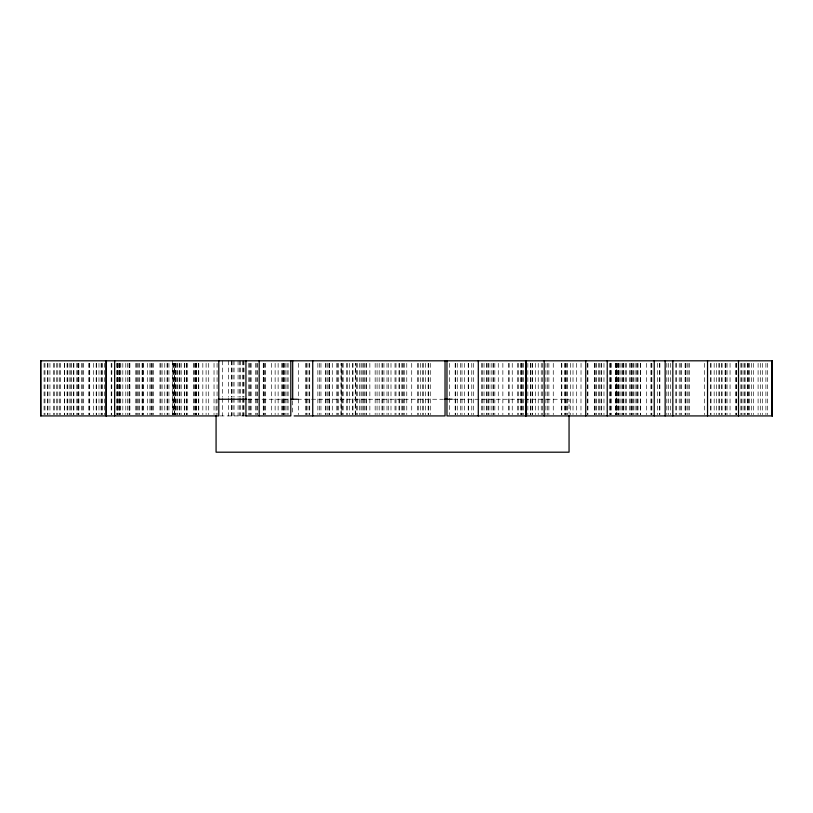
<?xml version="1.0" encoding="UTF-8"?>
<svg xmlns="http://www.w3.org/2000/svg" width="813" height="813" viewBox="0 0 813 813"><rect width="100%" height="100%" fill="white"/><g stroke="black" fill="none" stroke-linecap="round" stroke-linejoin="round"><path stroke-width="0.61" stroke-dasharray="4.07 3.05" d="M247.823 399.244L289.723 399.244M297.345 399.244L443.359 399.244M453.512 399.244L569.059 399.244L569.059 414.366M220.018 415.921L244.398 415.921M767.35 363.32L767.35 414.671M765.897 363.32L765.897 414.671M762.543 363.32L762.543 414.671M760.348 363.32L760.348 414.671M758.102 363.32L758.102 414.671M753.417 363.32L753.417 414.671M751.568 363.32L751.568 414.671M749.657 363.32L749.657 414.671M748.539 363.32L748.539 414.671M747.909 363.32L747.909 414.671M747.543 363.32L747.543 414.671M745.125 363.32L745.125 414.671M744.657 363.32L744.657 414.671M743.021 363.32L743.021 414.671M741.446 363.32L741.446 414.671M740.867 363.32L740.867 414.671M736.588 363.32L736.588 414.671M736.273 363.32L736.273 414.671M735.694 363.32L735.694 414.671M730.054 363.32L730.054 414.671M727.066 363.32L727.066 414.671M725.907 363.32L725.907 414.671M725.582 363.32L725.582 414.671M725.105 363.32L725.105 414.671M722.086 363.32L722.086 414.671M721.426 363.32L721.426 414.671M719.505 363.32L719.505 414.671M718.865 363.32L718.865 414.671M716.456 363.32L716.456 414.671M714.17 363.32L714.17 414.671M711.04 363.32L711.009 414.671M710.501 363.32L710.501 414.671M704.617 363.32L704.698 414.671M689.363 363.32L689.363 414.671M688.093 363.32L688.093 414.671M687.015 363.32L687.015 414.671M685.481 363.32L685.481 414.671M685.389 363.32L685.389 414.671M685.095 363.32L685.095 414.671M681.121 363.32L681.121 414.671M680.979 363.32L680.959 414.671M679.231 363.32L679.231 414.671M676.253 363.32L676.253 414.671M675.867 363.32L675.867 414.671M670.461 363.32L670.461 414.671M668.499 363.32L668.499 414.671M666.843 363.32L666.843 414.671M659.882 363.32L659.882 414.671M659.465 363.32L659.465 414.671M657.29 363.32L657.321 414.671M651.874 363.32L651.874 414.671M651.477 363.32L651.477 414.671M650.928 363.32L650.928 414.671M646.365 363.32L646.365 414.671M640.512 363.32L640.512 414.671M640.41 363.32L640.41 414.671M637.92 363.32L637.92 414.671M637.799 363.32L637.799 414.671M636.467 363.32L636.467 414.671M635.095 363.32L635.095 414.671M633.297 363.32L633.297 414.671M632.87 363.32L632.768 414.671M631.803 363.32L631.803 414.671M631.681 363.32L631.681 414.671M630.797 363.32L630.797 414.671M629.496 363.32L629.496 414.671M626.671 363.32L626.671 414.671M625.4 363.32L625.4 414.671M623.825 363.32L623.825 414.671M623.662 363.32L623.662 414.671M622.717 363.32L622.717 414.671M621.945 363.32L621.945 414.671M620.075 363.32L620.075 414.671M618.927 363.32L618.917 414.671M618.226 363.32L618.317 414.671M618.104 363.32L618.144 414.671M617.362 363.32L617.341 414.671M616.64 363.32L616.64 414.671M616.488 363.32L616.488 414.671L616.295 363.32M616.274 363.32L616.203 414.671M615.604 363.32L615.604 414.671M615.278 363.32L615.441 414.671M611.274 363.32L611.274 414.671M610.614 363.32L610.614 414.671M610.085 363.32L610.085 414.671M609.913 363.32L609.913 414.671M603.968 363.32L603.968 414.671M601.701 363.32L601.701 414.671M601.031 363.32L601.031 414.671M599.486 363.32L599.486 414.671M598.673 363.32L598.673 414.671M596.61 363.32L596.61 414.671M595.787 363.32L595.787 414.671M594.669 363.32L594.669 414.671M594.313 363.32L594.313 414.671M587.921 363.32L587.921 414.671M587.423 363.32L587.423 414.671M581.041 363.32L580.97 414.671M576.326 363.32L576.326 414.671M573.013 363.32L573.013 414.671M570.675 363.32L570.675 414.671M567.403 363.32L567.403 414.671M566.793 363.32L566.793 414.671M565.818 363.32L565.818 414.671M565.228 363.32L565.228 414.671M564.405 363.32L564.405 414.671M561.824 363.32L561.824 414.671M561.641 363.32L561.641 414.671M553.257 363.32L553.257 414.671M548.877 363.32L548.877 414.671M547.373 363.32L547.373 414.671M545.899 363.32L545.869 414.671M542.312 363.32L542.312 414.671M541.245 363.32L541.245 414.671M538.226 363.32L538.226 414.671M535.686 363.32L535.686 414.671M532.424 363.32L532.424 414.671M532.078 363.32L532.078 414.671M530.574 363.32L530.574 414.671M530.361 363.32L530.361 414.671M527.861 363.32L527.861 414.671M523.399 363.32L523.399 414.671M522.637 363.32L522.637 414.671M521.428 363.32L521.428 414.671M521.265 363.32L521.265 414.671M520.615 363.32L520.615 414.671M518.45 363.32L518.45 414.671M517.495 363.32L517.495 414.671M512.241 363.32L512.241 414.671M509.09 363.32L509.09 414.671M508.765 363.32L508.765 414.671M502.861 363.32L502.861 414.671M498.267 363.32L498.267 414.671M494.832 363.32L494.832 414.671M493.643 363.32L493.643 414.671M493.013 363.32L493.013 414.671M491.143 363.32L491.143 414.671M488.948 363.32L488.948 414.671M488.176 363.32L488.176 414.671M487.017 363.32L487.017 414.671M486.672 363.32L486.672 414.671M484.03 363.32L484.03 414.671M482.434 363.32L482.434 414.671M481.448 363.32L481.448 414.671M473.654 363.32L473.654 414.671M471.774 363.32L471.774 414.671M468.644 363.32L468.644 414.671M468.217 363.32L468.217 414.671M464.579 363.32L464.579 414.671M461.997 363.32L461.997 414.671M460.321 363.32L460.321 414.671M457.262 363.32L457.262 414.671M455.636 363.32L455.636 414.671M455.178 363.32L455.178 414.671M449.498 363.32L449.498 397.13M449.498 398.39L449.498 414.671M430.27 363.32L430.27 414.671M428.583 363.32L428.583 414.671M428.146 363.32L428.146 414.671M425.341 363.32L425.341 414.671M423.695 363.32L423.634 414.671M422.364 363.32L422.364 414.671M420.595 363.32L420.595 414.671M418.278 363.32L418.278 414.671M417.557 363.32L417.557 414.671M411.724 363.32L411.724 414.671M406.774 363.32L406.774 414.671M404.081 363.32L404.081 414.671M403.888 363.32L403.888 414.671M402.394 363.32L402.394 414.671M401.846 363.32L401.846 414.671M399.224 363.32L399.224 414.671M399.071 363.32L399.071 414.671M395.992 363.32L395.992 414.671M395.016 363.32L395.016 414.671M390.992 363.32L390.992 414.671M388.289 363.32L388.289 414.671M386.988 363.32L386.988 414.671M383.949 363.32L383.949 414.671M382.73 363.32L382.73 414.671M381.968 363.32L381.968 414.671M379.173 363.32L379.173 414.671M377.09 363.32L377.059 414.671M375.169 363.32L375.169 414.671M369.854 363.32L369.854 414.671M366.185 363.32L366.185 414.671M366.114 363.32L366.114 414.671M364.559 363.32L364.559 414.671M363.37 363.32L363.37 414.671M362.131 363.32L362.131 414.671M361.053 363.32L361.053 414.671M359.488 363.32L359.427 414.671M357.212 363.32L357.212 414.671M356.755 363.32L356.755 414.671M352.984 363.32L352.984 414.671M352.517 363.32L352.517 414.671M349.529 363.32L349.529 414.671M347.7 363.32L347.7 414.671M346.348 363.32L346.348 414.671M343.147 363.32L343.147 414.671M342.588 363.32L342.588 414.671M341.521 363.32L341.521 414.671M338.452 363.32L338.452 414.671M337.476 363.32L337.476 414.671M336.806 363.32L336.806 414.671M332.283 363.32L332.283 414.671M329.397 363.32L329.397 414.671M329.275 363.32L329.275 414.671M329.021 363.32L329.021 414.671M327.781 363.32L327.781 414.671M326.003 363.32L326.003 414.671M325.434 363.32L325.434 414.671M320.952 363.32L320.952 414.671M319.672 363.32L319.672 414.671M317.863 363.32L317.863 414.671M309.733 363.32L309.723 414.671M309.052 363.32L309.052 414.671M306.979 363.32L306.979 414.671M306.786 363.32L306.786 414.671M305.688 363.32L305.708 414.671M298.351 363.32L298.351 414.671M292.69 400.89L292.69 414.671M288.097 363.32L288.097 414.671M286.999 363.32L286.999 414.671M285.129 363.32L285.129 414.671M284.154 363.32L284.154 414.671M283.808 363.32L283.808 414.671M283.178 363.32L283.178 414.671M282.335 363.32L282.335 414.671M281.796 363.32L281.796 414.671M278.127 363.32L278.127 414.671M275.129 363.32L275.129 414.671M271.329 363.32L271.329 414.671M265.241 363.32L265.241 414.671M264.875 363.32L264.875 414.671M263.91 363.32L263.91 414.671M263.686 363.32L263.686 414.671M263.249 363.32L263.249 414.671M257.558 363.32L257.558 414.671M256.817 363.32L256.817 414.671M255.312 363.32L255.312 414.671M251.014 363.32L251.014 414.671M250.821 363.32L250.821 414.671M249.713 363.32L249.713 414.671M248.788 363.32L248.788 414.671M243.849 360.809L243.849 397.13M243.849 398.39L243.849 415.921M243.829 360.809L243.829 397.13M243.829 398.39L243.829 415.921M242.365 360.809L242.365 397.13M242.365 398.39L242.365 415.921M240.658 360.809L240.658 397.13M240.658 398.39L240.658 415.921M239.317 360.809L239.317 397.13M239.317 398.39L239.317 415.921M238.067 360.809L238.067 397.13M238.067 398.39L238.067 415.921M234.053 360.809L234.053 397.13M234.053 398.39L234.053 415.921M232.914 360.809L232.914 397.13M232.914 398.39L232.914 415.921M231.583 360.809L231.583 397.13M231.583 398.39L231.583 415.921M231.42 360.809L231.42 397.13M231.42 398.39L231.42 415.921M228.412 360.809L228.412 397.13M228.412 398.39L228.412 415.921M222.457 360.809L222.457 397.13M222.457 398.39L222.457 415.921M217.071 363.32L217.071 414.671M216.075 399.244L216.075 414.366M214.032 363.32L214.032 414.671M208.717 363.32L208.717 414.671M206.096 363.32L206.096 414.671M202.823 363.32L202.823 414.671M198.779 363.32L198.779 414.671M198.362 363.32L198.362 414.671M196.553 363.32L196.553 414.671M196.014 363.32L196.014 414.671M195.903 363.32L195.903 414.671M195.14 363.32L195.14 414.671M194.033 363.32L194.033 414.671M193.86 363.32L193.86 414.671M187.712 363.32L187.712 414.671M186.573 363.32L186.573 414.671M186.228 363.32L186.228 414.671M184.561 363.32L184.561 414.671M184.277 363.32L184.277 414.671M181.197 363.32L181.197 414.671M179.917 363.32L179.917 414.671M179.541 363.32L179.541 414.671M177.823 363.32L177.823 414.671M177.031 363.32L177.031 414.671M175.943 363.32L175.943 414.671M175.334 363.32L175.334 414.671M174.998 363.32L174.998 414.671M173.901 363.32L173.972 414.671M173.697 363.32L173.697 414.671M172.803 363.32L172.803 414.671M172.386 360.809L172.386 414.671M168.921 363.32L168.921 414.671M167.254 363.32L167.254 414.671M167.102 363.32L167.102 414.671M164.775 363.32L164.775 414.671M162.092 363.32L162.092 414.671M160.862 363.32L160.862 414.671M159.988 363.32L159.988 414.671M153.372 363.32L153.372 414.671M152.498 363.32L152.498 414.671M151.594 363.32L151.594 414.671M151.005 363.32L151.005 414.671M149.897 363.32L149.897 414.671M147.57 363.32L147.57 414.671M143.281 363.32L143.281 414.671M142.946 363.32L142.915 414.671M142.732 363.32L142.732 414.671M142.082 363.32L142.082 414.671M139.226 363.32L139.226 414.671M138.86 363.32L138.86 414.671M137.478 363.32L137.478 414.671M136.178 363.32L136.178 414.671M135.913 363.32L135.913 414.671M129.897 363.32L129.897 414.671M129.521 363.32L129.521 414.671M129.328 363.32L129.328 414.671M129.013 363.32L129.054 414.671M127.448 363.32L127.448 414.671M125.781 363.32L125.781 414.671M122.824 363.32L122.824 414.671M120.791 363.32L120.7 414.671M119.867 363.32L119.867 414.671M119.755 363.32L119.755 414.671M119.552 363.32L119.552 414.671M118.119 363.32L118.119 414.671M117.946 363.32L117.946 414.671M117.651 363.32L117.651 414.671M117.428 363.32L117.479 414.671M116.432 363.32L116.432 414.671M111.859 363.32L111.727 414.671M111.198 363.32L111.198 414.671M104.481 363.32L104.481 414.671M102.651 363.32L102.651 414.671M101.757 363.32L101.757 414.671M101.086 363.32L101.086 414.671M98.983 363.32L98.983 414.671M96.635 363.32L96.635 414.671M96.168 363.32L96.168 414.671M93.343 363.32L93.343 414.671M89.725 363.32L89.725 414.671M89.247 363.32L89.247 414.671M88.83 363.32L88.83 414.671M83.454 363.32L83.454 414.671M82.743 363.32L82.743 414.671M81.605 363.32L81.605 414.671M78.891 363.32L78.891 414.671M78.698 363.32L78.597 414.671M78.495 363.32L78.495 414.671M77.631 363.32L77.631 414.671M76.798 363.32L76.798 414.671M73.881 363.32L73.881 414.671M73.607 363.32L73.607 414.671M71.138 363.32L71.138 414.671M70.914 363.32L70.914 414.671M69.156 363.32L69.156 414.671M67.296 363.32L67.296 414.671M67.073 363.32L67.073 414.671M64.705 363.32L64.705 414.671M64.42 363.32L64.42 414.671M60.69 363.32L60.69 414.671M59.451 363.32L59.451 414.671M57.794 363.32L57.794 414.671M56.737 363.32L56.737 414.671M54.288 363.32L54.288 414.671M53.516 363.32L53.516 414.671M49.928 363.32L49.928 414.671M47.957 363.32L47.957 414.671M47.581 363.32L47.601 414.671M44.979 363.32L44.979 414.671M44.085 363.32L44.085 414.671M355.311 414.671L355.311 363.32L355.251 414.671M341.125 414.671L341.125 363.32L341.043 414.671M174.429 414.671L174.429 363.32L174.389 414.671"/><path stroke-width="1.22" d="M218.616 399.244L246.552 399.244M290.993 399.244L297.345 399.244M444.63 399.244L452.241 399.244M245.831 415.921L290.8 415.921L290.8 360.809M294.113 415.921L445.036 415.921L445.036 360.809M772.208 360.809L772.279 415.921M771.964 360.809L772.086 415.921M738.509 360.809L738.509 415.921M707.534 360.809L707.534 415.921M672.829 360.809L672.829 415.921M665.146 360.809L665.146 415.921M654.231 360.809L654.231 415.921M607.23 360.809L607.23 415.921M585.736 360.809L585.736 415.921M569.059 415.626L569.059 452.191L216.075 452.191L216.075 415.626M544.202 360.809L544.202 415.921M526.153 360.809L526.153 415.921M525.726 360.809L525.726 415.921M478.288 360.809L478.288 415.921M446.967 360.809L446.967 415.921L772.33 415.921L772.299 360.809L40.66 360.809L40.66 415.921L218.799 415.921L218.799 360.809M312.731 360.809L312.731 415.921M292.69 360.809L292.69 399.64M259.195 360.809L259.195 415.921M245.943 360.809L245.943 415.921M114.653 360.809L114.653 415.921M106.29 360.809L106.29 415.921M106.066 360.809L106.066 415.921M40.782 360.809L40.874 415.921"/></g></svg>
